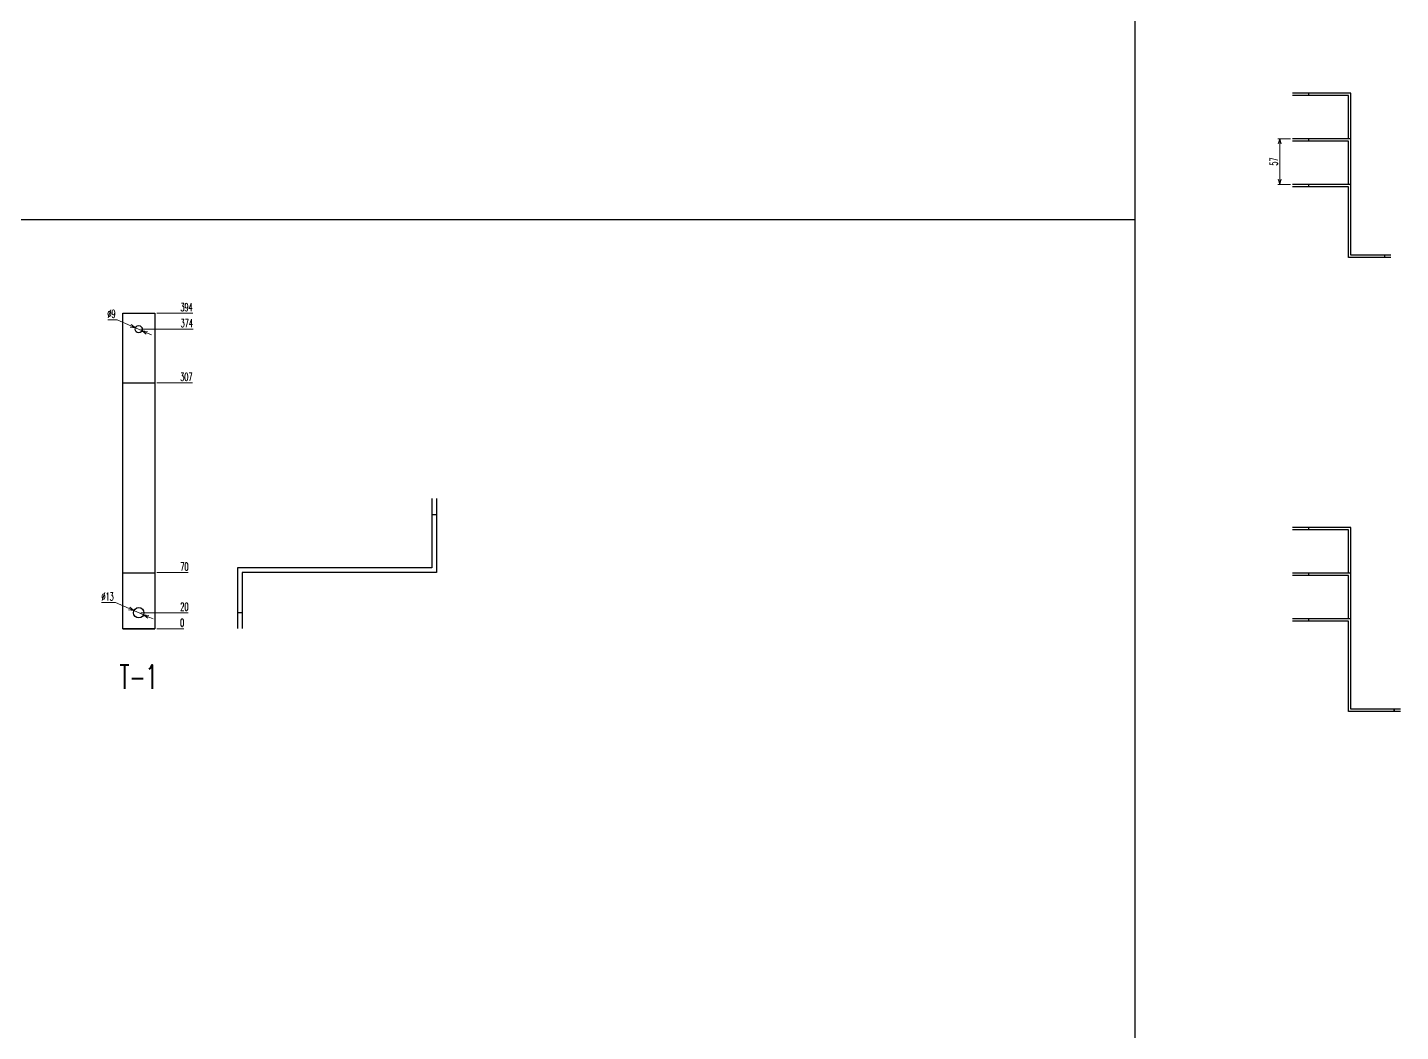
# Model space of a CAD drawing. Header units: millimetres. Extents: x 173893 to 258446, y -176540 to -123824.
# Drawn here: x 192707 to 194423, y -170569 to -169315 of the extents above; entities that cross this region are included whole.
import ezdxf
from ezdxf.enums import TextEntityAlignment as Align

# ---------------------------------------------------------------- set-up
doc = ezdxf.new("R2010")
doc.units = ezdxf.units.MM
doc.header["$LTSCALE"] = 3
doc.layers.add('@.DM. NÉT CHÍNH', color=7, linetype='Continuous')
doc.layers.add('@.VISIBLE', color=7, linetype='Continuous')
doc.styles.add('Ann_w01', font='romans.shx', dxfattribs={"width": 0.6, "bigfont": 'chineset.shx'})
doc.dimstyles.new('Dim 01_SC05', dxfattribs={"dimscale": 5, "dimtxt": 2, "dimasz": 1.3, "dimexe": 0.5, "dimexo": 0.5, "dimgap": 0.5, "dimtad": 1, "dimtoh": 1, "dimdec": 1, "dimzin": 12, "dimdsep": 46, "dimtxsty": 'Ann_w01', "dimblk": 'OPEN30', "dimcen": 1.5, "dimclrd": 6, "dimclre": 6, "dimclrt": 3, "dimadec": 1, "dimazin": 3, "dimtm": 1e-09, "dimtfac": 1, "dimtdec": 1, "dimtmove": 0, "dimatfit": 3, "dimldrblk": 'OPEN30', "dimfxl": 1, "dimtolj": 1, "dimlwd": 20, "dimlwe": 20, "dimarcsym": 0})

# ---------------------------------------------------------------- blocks, each defined once
blk = doc.blocks.new('*D784')
at = {"color": 6, "lineweight": 20, "transparency": 16777216}
blk.add_line((192868.5, -170065.7), (192902.3, -170065.7), dxfattribs=at)
at = {"layer": 'Defpoints', "color": 0, "transparency": 16777216}
for p in [(192846, -170065.7), (192866, -170065.7), (192895.8, -170065.7)]:
    blk.add_point(p, dxfattribs=at)
at = {"color": 3, "transparency": 16777216, "insert": (192900.3, -170058.2), "char_height": 10, "attachment_point": 5, "style": 'Ann_w01'}
blk.add_mtext('\\A1;0', dxfattribs=at)
blk = doc.blocks.new('_Open30')
at = {"color": 0, "linetype": 'ByBlock', "lineweight": -2}
for p, q in [((-1, 0.27), (0, 0)), ((0, 0), (-1, -0.27)), ((0, 0), (-1, 0))]:
    blk.add_line(p, q, dxfattribs=at)
blk = doc.blocks.new('*D785')
at = {"color": 6, "lineweight": 20, "transparency": 16777216}
blk.add_line((192848.5, -170045.7), (192908, -170045.7), dxfattribs=at)
at = {"layer": 'Defpoints', "color": 0, "transparency": 16777216}
for p in [(192846, -170045.7), (192895.8, -170045.7), (192846, -170065.7)]:
    blk.add_point(p, dxfattribs=at)
at = {"color": 3, "transparency": 16777216, "insert": (192903.1, -170038.2), "char_height": 10, "attachment_point": 5, "style": 'Ann_w01'}
blk.add_mtext('\\A1;20', dxfattribs=at)
blk = doc.blocks.new('*D786')
at = {"color": 6, "lineweight": 20, "transparency": 16777216}
blk.add_line((192868.5, -169995.7), (192908, -169995.7), dxfattribs=at)
at = {"layer": 'Defpoints', "color": 0, "transparency": 16777216}
for p in [(192866, -169995.7), (192895.8, -169995.7), (192846, -170065.7)]:
    blk.add_point(p, dxfattribs=at)
at = {"color": 3, "transparency": 16777216, "insert": (192903.1, -169988.2), "char_height": 10, "attachment_point": 5, "style": 'Ann_w01'}
blk.add_mtext('\\A1;70', dxfattribs=at)
blk = doc.blocks.new('*D787')
at = {"color": 6, "lineweight": 20, "transparency": 16777216}
blk.add_line((192868.5, -169758.7), (192913.3, -169758.7), dxfattribs=at)
at = {"layer": 'Defpoints', "color": 0, "transparency": 16777216}
for p in [(192866, -169758.7), (192895.3, -169758.7), (192846, -170065.7)]:
    blk.add_point(p, dxfattribs=at)
at = {"color": 3, "transparency": 16777216, "insert": (192905.6, -169751.2), "char_height": 10, "attachment_point": 5, "style": 'Ann_w01'}
blk.add_mtext('\\A1;307', dxfattribs=at)
blk = doc.blocks.new('*D788')
at = {"color": 6, "lineweight": 20, "transparency": 16777216}
blk.add_line((192848.5, -169691.7), (192914, -169691.7), dxfattribs=at)
at = {"layer": 'Defpoints', "color": 0, "transparency": 16777216}
for p in [(192846, -169691.7), (192895.8, -169691.7), (192846, -170065.7)]:
    blk.add_point(p, dxfattribs=at)
at = {"color": 3, "transparency": 16777216, "insert": (192906.1, -169684.2), "char_height": 10, "attachment_point": 5, "style": 'Ann_w01'}
blk.add_mtext('\\A1;374', dxfattribs=at)
blk = doc.blocks.new('*D789')
at = {"color": 6, "lineweight": 20, "transparency": 16777216}
blk.add_line((192868.5, -169671.7), (192913.7, -169671.7), dxfattribs=at)
at = {"layer": 'Defpoints', "color": 0, "transparency": 16777216}
for p in [(192866, -169671.7), (192895.5, -169671.7), (192846, -170065.7)]:
    blk.add_point(p, dxfattribs=at)
at = {"color": 3, "transparency": 16777216, "insert": (192905.8, -169664.2), "char_height": 10, "attachment_point": 5, "style": 'Ann_w01'}
blk.add_mtext('\\A1;394', dxfattribs=at)
blk = doc.blocks.new('*D790')
at = {"color": 6, "lineweight": 20, "transparency": 16777216}
for p, q in [((192807.4, -169679.9), (192819, -169679.9)), ((192819, -169679.9), (192836, -169687.3)), ((192850.2, -169693.5), (192841.9, -169689.9)), ((192856.1, -169696.1), (192862.1, -169698.7))]:
    blk.add_line(p, q, dxfattribs=at)
at = {"layer": 'Defpoints', "color": 0, "transparency": 16777216}
for p in [(192841.9, -169689.9), (192850.2, -169693.5)]:
    blk.add_point(p, dxfattribs=at)
at = {"color": 6, "lineweight": 20, "transparency": 16777216, "xscale": 6.5, "yscale": 6.5, "zscale": 6.5}
for p, rotation in [((192841.9, -169689.9), 336.3578655033596), ((192850.2, -169693.5), 156.3578655033596)]:
    blk.add_blockref('_Open30', p, dxfattribs=dict(at, rotation=rotation))
at = {"color": 3, "transparency": 16777216, "insert": (192811.9, -169672.4), "char_height": 10, "attachment_point": 5, "style": 'Ann_w01'}
blk.add_mtext('\\A1;∅9', dxfattribs=at)
blk = doc.blocks.new('*D791')
at = {"color": 6, "lineweight": 20, "transparency": 16777216}
for p, q in [((192799.5, -170033.1), (192817.2, -170033.1)), ((192817.2, -170033.1), (192834.1, -170040.5)), ((192852, -170048.3), (192840.1, -170043.1)), ((192857.9, -170050.9), (192863.9, -170053.5))]:
    blk.add_line(p, q, dxfattribs=at)
at = {"layer": 'Defpoints', "color": 0, "transparency": 16777216}
for p in [(192840.1, -170043.1), (192852, -170048.3)]:
    blk.add_point(p, dxfattribs=at)
at = {"color": 6, "lineweight": 20, "transparency": 16777216, "xscale": 6.5, "yscale": 6.5, "zscale": 6.5}
for p, rotation in [((192840.1, -170043.1), 336.3578655024166), ((192852, -170048.3), 156.3578655024166)]:
    blk.add_blockref('_Open30', p, dxfattribs=dict(at, rotation=rotation))
at = {"color": 3, "transparency": 16777216, "insert": (192807.1, -170025.6), "char_height": 10, "attachment_point": 5, "style": 'Ann_w01'}
blk.add_mtext('\\A1;∅13', dxfattribs=at)
blk = doc.blocks.new('*D909')
at = {"layer": '@.DM. NÉT CHÍNH', "color": 6, "linetype": 'Continuous', "lineweight": 20, "transparency": 16777216}
for p, q in [((194285.2, -169453.7), (194269.2, -169453.7)), ((194271.7, -169460.2), (194271.7, -169504.2)), ((194285.2, -169510.7), (194269.2, -169510.7))]:
    blk.add_line(p, q, dxfattribs=at)
at = {"layer": 'Defpoints', "color": 0, "linetype": 'Continuous', "transparency": 16777216}
for p in [(194287.7, -169453.7), (194271.7, -169510.7), (194287.7, -169510.7)]:
    blk.add_point(p, dxfattribs=at)
at = {"layer": '@.DM. NÉT CHÍNH', "color": 6, "linetype": 'Continuous', "lineweight": 20, "transparency": 16777216, "xscale": 6.5, "yscale": 6.5, "zscale": 6.5}
for p, rotation in [((194271.7, -169453.7), 90), ((194271.7, -169510.7), 270)]:
    blk.add_blockref('_Open30', p, dxfattribs=dict(at, rotation=rotation))
at = {"layer": '@.DM. NÉT CHÍNH', "color": 3, "linetype": 'Continuous', "transparency": 16777216, "insert": (194264.2, -169482.2), "char_height": 10, "attachment_point": 5, "rotation": 90, "style": 'Ann_w01'}
blk.add_mtext('\\A1;57', dxfattribs=at)

msp = doc.modelspace()

# ---------------------------------------------------------------- linework, layer by layer
at = {"color": 4}
for p, q in [((193212.31, -169923.09), (193218.31, -169923.09)), ((192969.31, -170045.59), (192975.31, -170045.59)), ((192826.03, -170065.71), (192866.03, -170065.71))]:
    msp.add_line(p, q, dxfattribs=at)
at = {"color": 4, "linetype": 'Continuous'}
for points in [[(194360.71, -169453.7), (194360.71, -169396.7), (194287.71, -169396.7)], [(194357.71, -169453.7), (194357.71, -169399.7), (194287.71, -169399.7)], [(194360.71, -169996.22), (194360.71, -169939.22), (194287.71, -169939.22)], [(194357.71, -169996.22), (194357.71, -169942.22), (194287.71, -169942.22)]]:
    msp.add_lwpolyline(points, dxfattribs=at)
at = {"color": 2, "linetype": 'Continuous'}
for points in [[(194360.71, -169510.7), (194360.71, -169453.7), (194287.71, -169453.7)], [(194357.71, -169510.7), (194357.71, -169456.7), (194287.71, -169456.7)], [(194360.71, -170053.22), (194360.71, -169996.22), (194287.71, -169996.22)], [(194357.71, -170053.22), (194357.71, -169999.22), (194287.71, -169999.22)]]:
    msp.add_lwpolyline(points, dxfattribs=at)
at = {"color": 1, "linetype": 'Continuous'}
for points in [[(194410.71, -169599.2), (194360.71, -169599.2), (194360.71, -169510.7), (194287.71, -169510.7)], [(194410.71, -169602.2), (194357.71, -169602.2), (194357.71, -169513.7), (194287.71, -169513.7)], [(194422.71, -170166.22), (194360.71, -170166.22), (194360.71, -170053.22), (194287.71, -170053.22)], [(194422.71, -170169.22), (194357.71, -170169.22), (194357.71, -170056.22), (194287.71, -170056.22)]]:
    msp.add_lwpolyline(points, dxfattribs=at)
at = {"color": 4}
for points in [[(192826.03, -170065.71), (192826.03, -169671.71), (192866.03, -169671.71), (192866.03, -170065.71)], [(192826.03, -170065.71), (192826.03, -169758.71), (192866.03, -169758.71), (192866.03, -170065.71)], [(192826.03, -170065.71), (192826.03, -169995.71), (192866.03, -169995.71), (192866.03, -170065.71)]]:
    msp.add_lwpolyline(points, close=True, dxfattribs=at)
for points in [[(193212.31, -169903.09), (193212.31, -169989.59), (192969.31, -169989.59), (192969.31, -170065.59)], [(193218.31, -169903.09), (193218.31, -169995.59), (192975.31, -169995.59), (192975.31, -170065.59)]]:
    msp.add_lwpolyline(points, dxfattribs=at)
for centre, radius in [((192846.03, -169691.71), 4.5), ((192846.03, -170045.71), 6.5)]:
    msp.add_circle(centre, radius, dxfattribs=at)
at = {"layer": '@.DM. NÉT CHÍNH', "linetype": 'Continuous'}
for p, q in [((194090.8, -167105.38), (194090.8, -171550.66)), ((194307.71, -169396.7), (194307.71, -169399.7)), ((194307.71, -169453.7), (194307.71, -169456.7)), ((194307.71, -169510.7), (194307.71, -169513.7)), ((191139.08, -169554.77), (194090.8, -169554.77)), ((194402.71, -169599.2), (194402.71, -169602.2)), ((194307.71, -169939.22), (194307.71, -169942.22)), ((194307.71, -169996.22), (194307.71, -169999.22)), ((194307.71, -170053.22), (194307.71, -170056.22)), ((194414.71, -170166.22), (194414.71, -170169.22))]:
    msp.add_line(p, q, dxfattribs=at)
at = {"layer": '@.VISIBLE', "color": 1}
msp.add_line((194414.71, -170168.22), (194414.71, -170166.22), dxfattribs=at)

# ---------------------------------------------------------------- texts
at = {"style": 'Ann_w01', "width": 0.6}
msp.add_text('T-1', height=30, dxfattribs=at).set_placement((192846.03, -170125.71), align=Align.MIDDLE_CENTER)

# ---------------------------------------------------------------- dimensions: what is measured, and where the dimension line sits
at = {"color": 4}
for p1, p2, picture, middle in [((192850.15, -169693.51), (192841.91, -169689.9), '*D790', (192811.93, -169679.88)), ((192851.98, -170048.32), (192840.07, -170043.1), '*D791', (192807.1, -170033.08))]:
    dim = msp.add_diameter_dim_2p(p1=p1, p2=p2, dimstyle='Dim 01_SC05', dxfattribs=at)
    dim.commit()
    dim.dimension.update_dxf_attribs({"geometry": picture, "text_midpoint": middle, "dimtype": 163})
for feature_location, offset, origin, picture, middle in [((192866.03, -169671.71), (29.46, 0), (192846.03, -170065.71), '*D789', (192905.84, -169664.21)), ((192846.03, -169691.71), (49.74, 0), (192846.03, -170065.71), '*D788', (192906.13, -169684.21)), ((192866.03, -169758.71), (29.31, 0), (192846.03, -170065.71), '*D787', (192905.56, -169751.21)), ((192866.03, -169995.71), (29.74, 0), (192846.03, -170065.71), '*D786', (192903.13, -169988.21)), ((192846.03, -170045.71), (49.74, 0), (192846.03, -170065.71), '*D785', (192903.13, -170038.21)), ((192866.02924597, -170065.70921339), (29.74147357, 0), (192846.02924597, -170065.70921339), '*D784', (192900.27071953, -170058.20921339))]:
    dim = msp.add_ordinate_dim(feature_location=feature_location, offset=offset, dtype=0, origin=origin, dimstyle='Dim 01_SC05', dxfattribs=at)
    dim.commit()
    dim.dimension.update_dxf_attribs({"geometry": picture, "text_midpoint": middle})
at = {"layer": '@.DM. NÉT CHÍNH', "linetype": 'Continuous'}
dim = msp.add_linear_dim(base=(194271.68, -169510.7), p1=(194287.71, -169453.7), p2=(194287.71, -169510.7), angle=90, dimstyle='Dim 01_SC05', dxfattribs=at)
dim.commit()
dim.dimension.update_dxf_attribs({"geometry": '*D909', "text_midpoint": (194264.18, -169482.2)})

doc.saveas('drawing.dxf')
